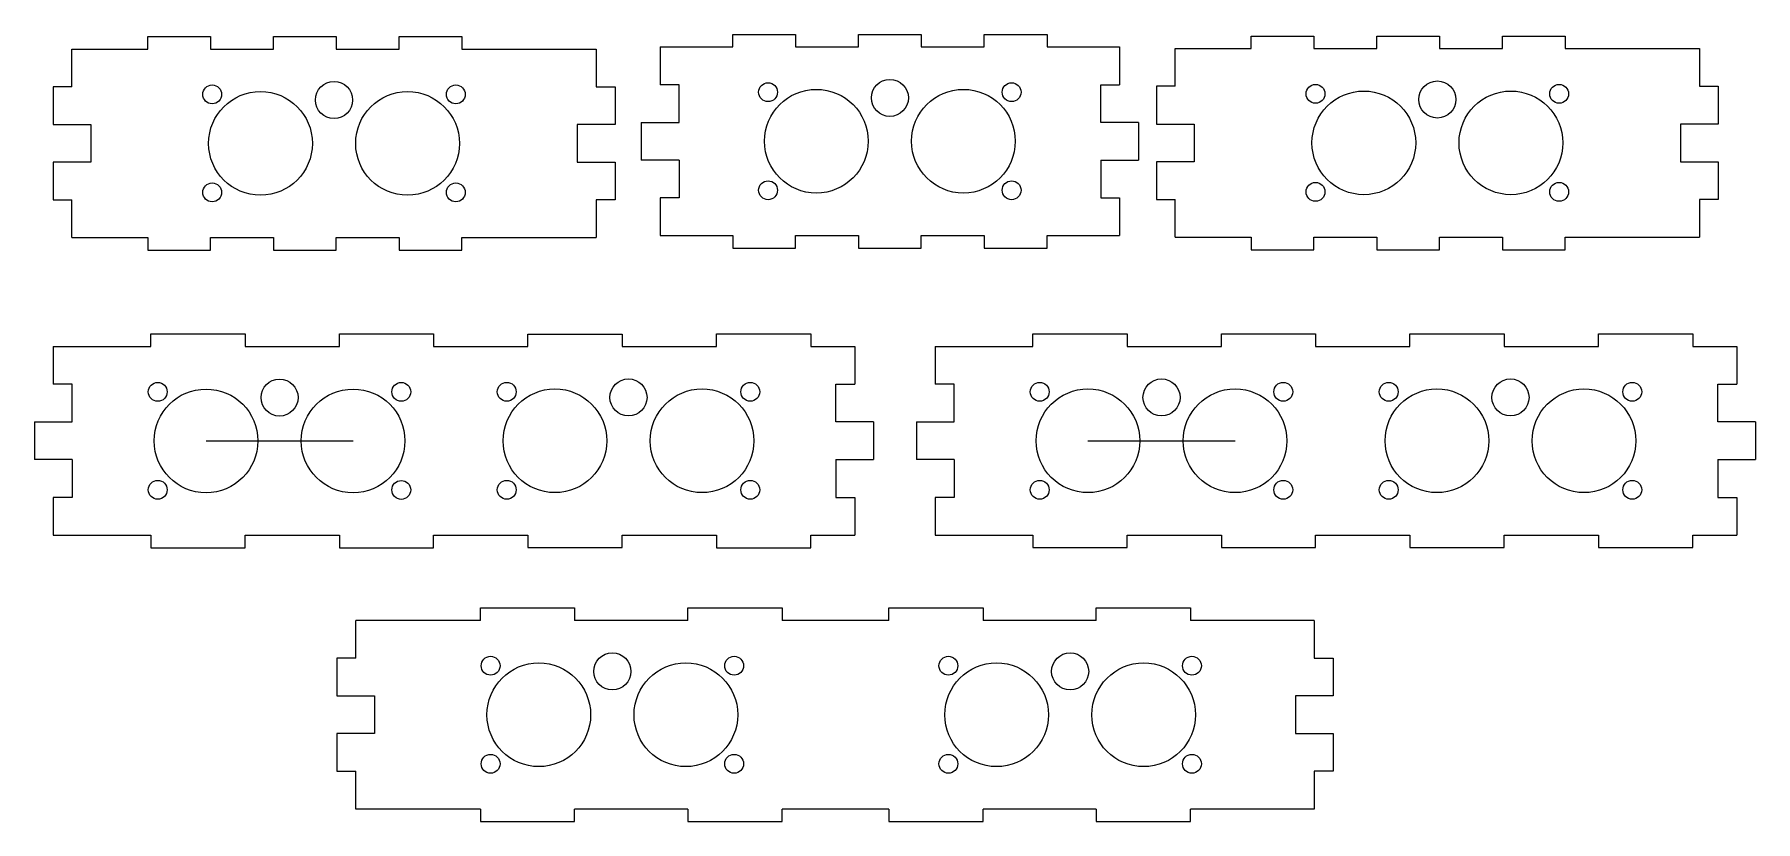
# Model space of a CAD drawing. Extents: x -135 to 138, y -15 to 110.
import ezdxf

# ---------------------------------------------------------------- set-up
doc = ezdxf.new("R2010")
doc.units = 0
doc.header["$MEASUREMENT"] = 0

msp = doc.modelspace()

# ---------------------------------------------------------------- linework, layer by layer
for p, q in [((-117.37, 109.69), (-107.37, 109.69)), ((-117.37, 107.69), (-117.37, 109.69)), ((-107.37, 109.69), (-107.37, 107.69)), ((-97.37, 109.69), (-87.37, 109.69)), ((-97.37, 107.69), (-97.37, 109.69)), ((-87.37, 109.69), (-87.37, 107.69)), ((-77.37, 109.69), (-67.37, 109.69)), ((-77.37, 107.69), (-77.37, 109.69)), ((-67.37, 109.69), (-67.37, 107.69)), ((-24.28, 110.03), (-14.28, 110.03)), ((-24.28, 108.03), (-24.28, 110.03)), ((-14.28, 110.03), (-14.28, 108.03)), ((-4.28, 108.03), (-4.28, 110.03)), ((-4.28, 110.03), (5.72, 110.03)), ((5.72, 110.03), (5.72, 108.03)), ((15.72, 108.03), (15.72, 110.03)), ((15.72, 110.03), (25.72, 110.03)), ((25.72, 110.03), (25.72, 108.03)), ((58.18, 107.77), (58.18, 109.77)), ((58.18, 109.77), (68.18, 109.77)), ((68.18, 109.77), (68.18, 107.77)), ((78.18, 109.77), (88.18, 109.77)), ((78.18, 107.77), (78.18, 109.77)), ((88.18, 109.77), (88.18, 107.77)), ((98.18, 109.77), (108.18, 109.77)), ((98.18, 107.77), (98.18, 109.77)), ((108.18, 109.77), (108.18, 107.77)), ((-129.43, 101.69), (-129.43, 107.69)), ((-129.43, 107.69), (-117.37, 107.69)), ((-107.37, 107.69), (-97.37, 107.69)), ((-87.37, 107.69), (-77.37, 107.69)), ((-67.37, 107.69), (-46.01, 107.69)), ((-46.01, 107.69), (-46.01, 101.69)), ((-35.83, 108.03), (-35.83, 102.03)), ((-35.83, 108.03), (-24.28, 108.03)), ((-14.28, 108.03), (-4.28, 108.03)), ((5.72, 108.03), (15.72, 108.03)), ((25.72, 108.03), (37.26, 108.03)), ((37.26, 108.03), (37.26, 102.03)), ((46.12, 107.77), (58.18, 107.77)), ((46.12, 101.77), (46.12, 107.77)), ((68.18, 107.77), (78.18, 107.77)), ((88.18, 107.77), (98.18, 107.77)), ((108.18, 107.77), (129.53, 107.77)), ((129.53, 107.77), (129.53, 101.77)), ((-132.43, 101.69), (-132.43, 95.69)), ((-129.43, 101.69), (-132.43, 101.69)), ((-46.01, 101.69), (-43.01, 101.69)), ((-43.01, 101.69), (-43.01, 95.69)), ((-32.83, 102.03), (-35.83, 102.03)), ((-32.83, 96.03), (-32.83, 102.03)), ((34.26, 102.03), (37.26, 102.03)), ((34.26, 96.03), (34.26, 102.03)), ((43.12, 101.77), (43.12, 95.77)), ((46.12, 101.77), (43.12, 101.77)), ((129.53, 101.77), (132.53, 101.77)), ((132.53, 101.77), (132.53, 95.77)), ((-38.83, 96.03), (-32.83, 96.03)), ((-38.83, 96.03), (-38.83, 90.03)), ((40.26, 96.03), (34.26, 96.03)), ((40.26, 96.03), (40.26, 90.03)), ((-132.43, 95.69), (-126.43, 95.69)), ((-126.43, 95.69), (-126.43, 89.69)), ((-43.01, 95.69), (-49.01, 95.69)), ((-49.01, 95.69), (-49.01, 89.69)), ((43.12, 95.77), (49.12, 95.77)), ((49.12, 95.77), (49.12, 89.77)), ((126.53, 95.77), (126.53, 89.77)), ((132.53, 95.77), (126.53, 95.77)), ((-126.43, 89.69), (-132.43, 89.69)), ((-132.43, 89.69), (-132.43, 83.69)), ((-49.01, 89.69), (-43.01, 89.69)), ((-43.01, 89.69), (-43.01, 83.69)), ((-32.83, 90.03), (-38.83, 90.03)), ((-32.83, 90.03), (-32.83, 84.03)), ((34.26, 90.03), (34.26, 84.03)), ((34.26, 90.03), (40.26, 90.03)), ((43.12, 89.77), (43.12, 83.77)), ((49.12, 89.77), (43.12, 89.77)), ((126.53, 89.77), (132.53, 89.77)), ((132.53, 89.77), (132.53, 83.77)), ((-132.43, 83.69), (-129.43, 83.69)), ((-129.43, 77.69), (-129.43, 83.69)), ((-43.01, 83.69), (-46.01, 83.69)), ((-46.01, 83.69), (-46.01, 77.69)), ((-35.83, 84.03), (-35.83, 78.03)), ((-32.83, 84.03), (-35.83, 84.03)), ((34.26, 84.03), (37.26, 84.03)), ((37.26, 84.03), (37.26, 78.03)), ((43.12, 83.77), (46.12, 83.77)), ((46.12, 77.77), (46.12, 83.77)), ((129.53, 83.77), (129.53, 77.77)), ((132.53, 83.77), (129.53, 83.77)), ((-129.43, 77.69), (-117.37, 77.69)), ((-117.37, 77.69), (-117.37, 75.69)), ((-107.37, 77.69), (-97.37, 77.69)), ((-107.37, 75.69), (-107.37, 77.69)), ((-97.37, 77.69), (-97.37, 75.69)), ((-87.37, 77.69), (-77.37, 77.69)), ((-87.37, 75.69), (-87.37, 77.69)), ((-77.37, 77.69), (-77.37, 75.69)), ((-67.37, 77.69), (-46.01, 77.69)), ((-67.37, 75.69), (-67.37, 77.69)), ((-35.83, 78.03), (-24.28, 78.03)), ((-24.28, 78.03), (-24.28, 76.03)), ((-14.28, 78.03), (-4.28, 78.03)), ((-14.28, 76.03), (-14.28, 78.03)), ((-4.28, 78.03), (-4.28, 76.03)), ((5.72, 76.03), (5.72, 78.03)), ((5.72, 78.03), (15.72, 78.03)), ((15.72, 78.03), (15.72, 76.03)), ((25.72, 78.03), (37.26, 78.03)), ((25.72, 76.03), (25.72, 78.03)), ((46.12, 77.77), (58.18, 77.77)), ((58.18, 77.77), (58.18, 75.77)), ((68.18, 75.77), (68.18, 77.77)), ((68.18, 77.77), (78.18, 77.77)), ((78.18, 77.77), (78.18, 75.77)), ((88.18, 77.77), (98.18, 77.77)), ((88.18, 75.77), (88.18, 77.77)), ((98.18, 77.77), (98.18, 75.77)), ((108.18, 75.77), (108.18, 77.77)), ((108.18, 77.77), (129.53, 77.77)), ((-117.37, 75.69), (-107.37, 75.69)), ((-97.37, 75.69), (-87.37, 75.69)), ((-77.37, 75.69), (-67.37, 75.69)), ((-24.28, 76.03), (-14.28, 76.03)), ((-4.28, 76.03), (5.72, 76.03)), ((15.72, 76.03), (25.72, 76.03)), ((58.18, 75.77), (68.18, 75.77)), ((78.18, 75.77), (88.18, 75.77)), ((98.18, 75.77), (108.18, 75.77)), ((-132.39, 60.36), (-132.39, 54.36)), ((-132.39, 60.36), (-116.87, 60.36)), ((-116.87, 62.36), (-101.87, 62.36)), ((-116.87, 60.36), (-116.87, 62.36)), ((-101.87, 62.36), (-101.87, 60.36)), ((-101.87, 60.36), (-86.87, 60.36)), ((-86.87, 62.36), (-71.87, 62.36)), ((-86.87, 60.36), (-86.87, 62.36)), ((-71.87, 62.36), (-71.87, 60.36)), ((-71.87, 60.36), (-56.87, 60.36)), ((-56.87, 62.33), (-41.87, 62.33)), ((-56.87, 60.36), (-56.87, 62.33)), ((-41.87, 62.33), (-41.87, 60.36)), ((-41.87, 60.36), (-26.87, 60.36)), ((-26.87, 62.36), (-11.87, 62.36)), ((-26.87, 60.36), (-26.87, 62.36)), ((-11.87, 62.36), (-11.87, 60.36)), ((-11.87, 60.36), (-4.87, 60.36)), ((-4.87, 60.36), (-4.87, 54.36)), ((7.94, 60.36), (23.46, 60.36)), ((7.94, 60.36), (7.94, 54.36)), ((23.46, 62.36), (38.46, 62.36)), ((23.46, 60.36), (23.46, 62.36)), ((38.46, 62.36), (38.46, 60.36)), ((38.46, 60.36), (53.46, 60.36)), ((53.46, 60.36), (53.46, 62.36)), ((53.46, 62.36), (68.46, 62.36)), ((68.46, 62.36), (68.46, 60.36)), ((68.46, 60.36), (83.46, 60.36)), ((83.46, 60.36), (83.46, 62.36)), ((83.46, 62.36), (98.46, 62.36)), ((98.46, 62.36), (98.46, 60.36)), ((98.46, 60.36), (113.46, 60.36)), ((113.46, 60.36), (113.46, 62.36)), ((113.46, 62.36), (128.46, 62.36)), ((128.46, 62.36), (128.46, 60.36)), ((128.46, 60.36), (135.46, 60.36)), ((135.46, 60.36), (135.46, 54.36)), ((-129.39, 54.36), (-132.39, 54.36)), ((-129.39, 48.36), (-129.39, 54.36)), ((-7.87, 54.36), (-4.87, 54.36)), ((-7.87, 48.36), (-7.87, 54.36)), ((10.94, 54.36), (7.94, 54.36)), ((10.94, 48.36), (10.94, 54.36)), ((132.46, 54.36), (135.46, 54.36)), ((132.46, 48.36), (132.46, 54.36)), ((-135.39, 48.36), (-135.39, 42.36)), ((-135.39, 48.36), (-129.39, 48.36)), ((-1.87, 48.36), (-7.87, 48.36)), ((-1.87, 48.36), (-1.87, 42.36)), ((4.94, 48.36), (10.94, 48.36)), ((4.94, 48.36), (4.94, 42.36)), ((138.46, 48.36), (132.46, 48.36)), ((138.46, 48.36), (138.46, 42.36)), ((-108.09, 45.34), (-84.69, 45.34)), ((32.24, 45.36), (55.64, 45.36)), ((-129.39, 42.36), (-135.39, 42.36)), ((-129.39, 42.36), (-129.39, 36.36)), ((-7.87, 42.36), (-1.87, 42.36)), ((-7.87, 42.36), (-7.87, 36.36)), ((10.94, 42.36), (4.94, 42.36)), ((10.94, 42.36), (10.94, 36.36)), ((132.46, 42.36), (132.46, 36.36)), ((132.46, 42.36), (138.46, 42.36)), ((-132.39, 36.36), (-132.39, 30.36)), ((-129.39, 36.36), (-132.39, 36.36)), ((-7.87, 36.36), (-4.87, 36.36)), ((-4.87, 36.36), (-4.87, 30.36)), ((7.94, 36.36), (7.94, 30.36)), ((10.94, 36.36), (7.94, 36.36)), ((132.46, 36.36), (135.46, 36.36)), ((135.46, 36.36), (135.46, 30.36)), ((-132.39, 30.33), (-116.87, 30.33)), ((-116.87, 30.33), (-116.87, 28.33)), ((-101.87, 30.33), (-86.87, 30.33)), ((-101.87, 28.33), (-101.87, 30.33)), ((-86.87, 30.33), (-86.87, 28.33)), ((-71.87, 28.33), (-71.87, 30.33)), ((-71.87, 30.33), (-56.87, 30.33)), ((-56.87, 30.33), (-56.87, 28.36)), ((-41.87, 30.33), (-26.87, 30.33)), ((-41.87, 28.36), (-41.87, 30.33)), ((-26.87, 30.33), (-26.87, 28.33)), ((-11.87, 28.33), (-11.87, 30.33)), ((-11.87, 30.33), (-4.87, 30.33)), ((7.94, 30.36), (23.46, 30.36)), ((23.46, 30.36), (23.46, 28.36)), ((38.46, 30.36), (53.46, 30.36)), ((38.46, 28.36), (38.46, 30.36)), ((53.46, 30.36), (53.46, 28.36)), ((68.46, 30.36), (83.46, 30.36)), ((68.46, 28.36), (68.46, 30.36)), ((83.46, 30.36), (83.46, 28.36)), ((98.46, 30.36), (113.46, 30.36)), ((98.46, 28.36), (98.46, 30.36)), ((113.46, 30.36), (113.46, 28.36)), ((128.46, 30.36), (135.46, 30.36)), ((128.46, 28.36), (128.46, 30.36)), ((-116.87, 28.33), (-101.87, 28.33)), ((-86.87, 28.33), (-71.87, 28.33)), ((-56.87, 28.36), (-41.87, 28.36)), ((-26.87, 28.33), (-11.87, 28.33)), ((23.46, 28.36), (38.46, 28.36)), ((53.46, 28.36), (68.46, 28.36)), ((83.46, 28.36), (98.46, 28.36)), ((113.46, 28.36), (128.46, 28.36)), ((-84.27, 10.76), (-84.27, 16.76)), ((-64.44, 16.76), (-84.27, 16.76)), ((-64.44, 18.76), (-49.44, 18.76)), ((-64.44, 16.76), (-64.44, 18.76)), ((-49.44, 18.76), (-49.44, 16.76)), ((-31.44, 16.76), (-49.44, 16.76)), ((-31.44, 16.76), (-31.44, 18.76)), ((-31.44, 18.76), (-16.44, 18.76)), ((-16.44, 18.76), (-16.44, 16.76)), ((0.56, 16.76), (-16.44, 16.76)), ((0.56, 18.76), (15.56, 18.76)), ((0.56, 16.76), (0.56, 18.76)), ((15.56, 18.76), (15.56, 16.76)), ((33.56, 16.76), (15.56, 16.76)), ((33.56, 18.76), (48.56, 18.76)), ((33.56, 16.76), (33.56, 18.76)), ((48.56, 18.76), (48.56, 16.76)), ((68.24, 16.76), (48.56, 16.76)), ((68.24, 16.76), (68.24, 10.76)), ((68.24, 16.76), (68.24, 10.76)), ((-87.27, 10.76), (-87.27, 4.76)), ((-84.27, 10.76), (-87.27, 10.76)), ((68.24, 10.76), (71.24, 10.76)), ((71.24, 10.76), (71.24, 4.76)), ((-87.27, 4.76), (-81.27, 4.76)), ((-81.27, 4.76), (-81.27, -1.24)), ((65.24, 4.76), (65.24, -1.24)), ((71.24, 4.76), (65.24, 4.76)), ((-87.27, -1.24), (-87.27, -7.24)), ((-81.27, -1.24), (-87.27, -1.24)), ((65.24, -1.24), (71.24, -1.24)), ((71.24, -1.24), (71.24, -7.24)), ((-87.27, -7.24), (-84.27, -7.24)), ((-84.27, -13.24), (-84.27, -7.24)), ((68.24, -7.24), (68.24, -13.24)), ((71.24, -7.24), (68.24, -7.24)), ((-64.44, -13.24), (-84.27, -13.24)), ((-64.44, -13.24), (-64.44, -15.24)), ((-49.44, -15.24), (-49.44, -13.24)), ((-31.44, -13.24), (-49.44, -13.24)), ((-31.44, -13.24), (-31.44, -15.24)), ((0.56, -13.24), (-16.44, -13.24)), ((-16.44, -15.24), (-16.44, -13.24)), ((0.56, -13.24), (0.56, -15.24)), ((33.56, -13.24), (15.56, -13.24)), ((15.56, -15.24), (15.56, -13.24)), ((33.56, -13.24), (33.56, -15.24)), ((48.56, -15.24), (48.56, -13.24)), ((68.24, -13.24), (48.56, -13.24)), ((-64.44, -15.24), (-49.44, -15.24)), ((-31.44, -15.24), (-16.44, -15.24)), ((0.56, -15.24), (15.56, -15.24)), ((33.56, -15.24), (48.56, -15.24))]:
    msp.add_line(p, q)
for centre, radius in [((-107.1, 100.49), 1.5), ((-87.72, 99.59), 2.95), ((-68.35, 100.49), 1.5), ((-18.66, 100.83), 1.5), ((0.72, 99.93), 2.95), ((20.09, 100.83), 1.5), ((68.45, 100.57), 1.5), ((87.83, 99.67), 2.95), ((107.2, 100.57), 1.5), ((-99.42, 92.69), 8.25), ((-76.02, 92.69), 8.25), ((-10.98, 93.03), 8.25), ((12.42, 93.03), 8.25), ((76.13, 92.77), 8.25), ((99.53, 92.77), 8.25), ((-107.1, 84.89), 1.5), ((-68.35, 84.89), 1.5), ((-18.66, 85.23), 1.5), ((20.09, 85.23), 1.5), ((68.45, 84.97), 1.5), ((107.2, 84.97), 1.5), ((-96.39, 52.24), 2.95), ((-40.87, 52.26), 2.95), ((43.94, 52.26), 2.95), ((99.46, 52.26), 2.95), ((-115.77, 53.14), 1.5), ((-108.09, 45.34), 8.25), ((-84.69, 45.34), 8.25), ((-77.02, 53.14), 1.5), ((-60.24, 53.16), 1.5), ((-52.57, 45.36), 8.25), ((-29.17, 45.36), 8.25), ((-21.49, 53.16), 1.5), ((24.56, 53.16), 1.5), ((32.24, 45.36), 8.25), ((55.64, 45.36), 8.25), ((63.31, 53.16), 1.5), ((80.09, 53.16), 1.5), ((87.76, 45.36), 8.25), ((111.16, 45.36), 8.25), ((118.84, 53.16), 1.5), ((-115.77, 37.56), 1.5), ((-77.02, 37.54), 1.5), ((-60.24, 37.56), 1.5), ((-21.49, 37.56), 1.5), ((24.56, 37.56), 1.5), ((63.31, 37.56), 1.5), ((80.09, 37.56), 1.5), ((118.84, 37.56), 1.5), ((-62.81, 9.56), 1.5), ((-43.44, 8.66), 2.95), ((-24.06, 9.56), 1.5), ((10.03, 9.56), 1.5), ((29.4, 8.66), 2.95), ((48.78, 9.56), 1.5), ((-55.14, 1.76), 8.25), ((-31.74, 1.76), 8.25), ((17.7, 1.76), 8.25), ((41.1, 1.76), 8.25), ((-62.81, -6.04), 1.5), ((-24.06, -6.04), 1.5), ((10.03, -6.04), 1.5), ((48.78, -6.04), 1.5)]:
    msp.add_circle(centre, radius)

doc.saveas('drawing.dxf')
